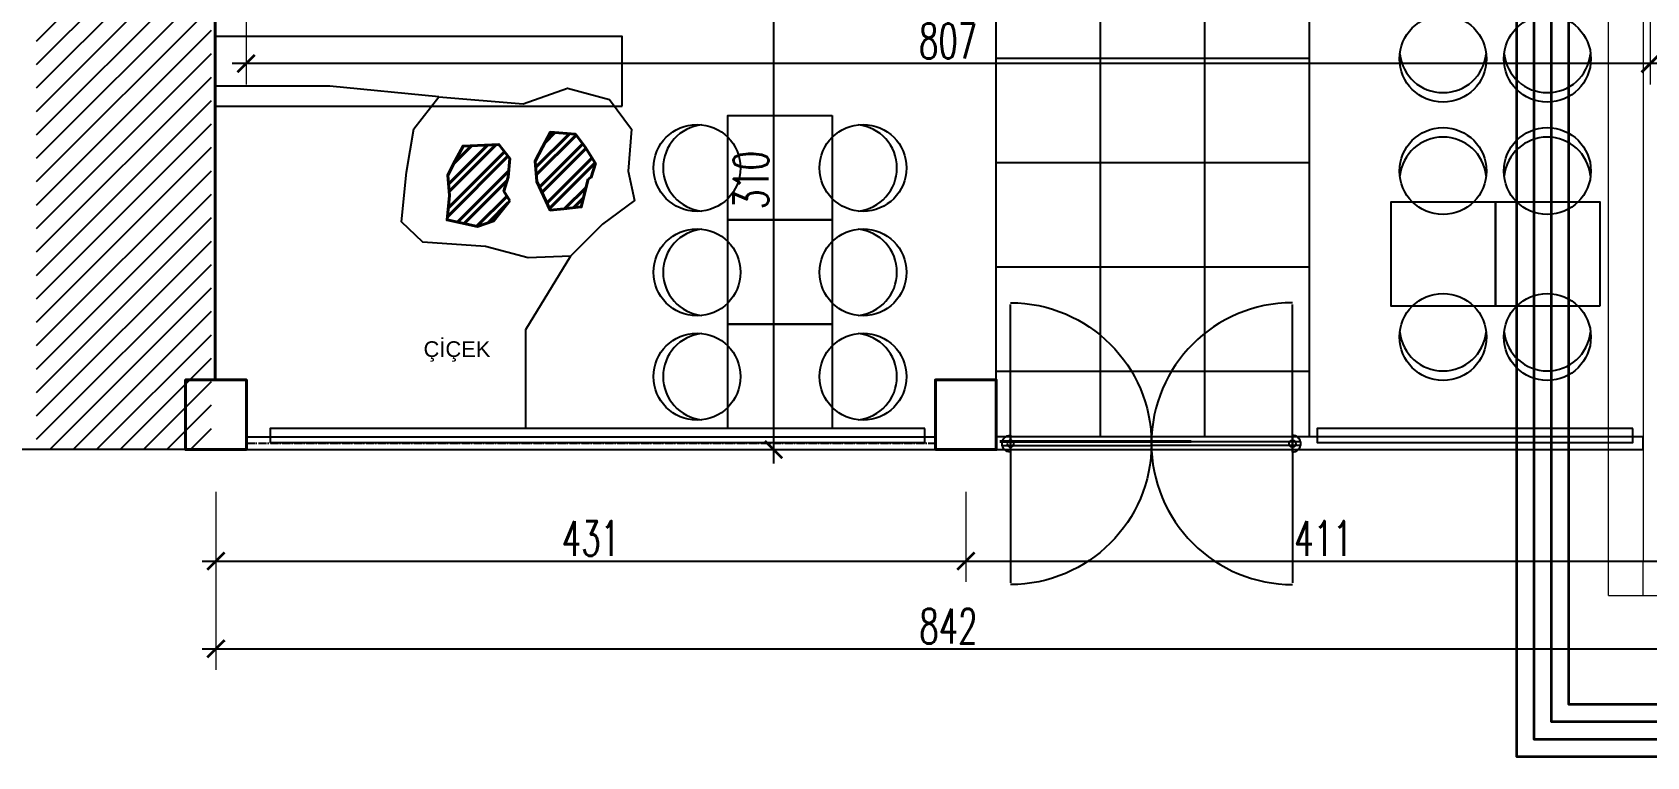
# Model space of a CAD drawing. Header units: millimetres. Extents: x 567392 to 582402, y 4512800 to 4518063.
# Drawn here: x 574274 to 575202, y 4512800 to 4513216 of the extents above; entities that cross this region are included whole.
import ezdxf

# ---------------------------------------------------------------- set-up
doc = ezdxf.new("R2010")
doc.units = ezdxf.units.MM
doc.linetypes.add('AM_DIN_G_W050x2', pattern=[6.875, 4.75, -0.875, 0.375, -0.875])
for name, color, linetype in [('A-DOGRAMA', 2, 'Continuous'), ('a_dim', 1, 'Continuous'), ('a_door_p2', 20, 'Continuous'), ('a_furn', 1, 'Continuous'), ('a_p2', 2, 'Continuous'), ('seramik', 251, 'Continuous')]:
    doc.layers.add(name, color=color, linetype=linetype)
for name, color, linetype, lineweight in [('A-STRC-01', 2, 'Continuous', 40), ('a_8', 8, 'Continuous', 0), ('duvar', 7, 'Continuous', 35), ('Yazi', 95, 'Continuous', 13)]:
    doc.layers.add(name, color=color, linetype=linetype, lineweight=lineweight)
doc.styles.add('OLCU', font='SIMPLEX.shx', dxfattribs={"width": 0.65})
doc.styles.get("Standard").update_dxf_attribs({"font": 'Arial.ttf'})
doc.dimstyles.new('OLCU-İC', dxfattribs={"dimtxt": 20, "dimasz": 10, "dimexe": 12, "dimexo": 10, "dimgap": 3, "dimtad": 1, "dimdec": 0, "dimdsep": 46, "dimtxsty": 'OLCU', "dimblk": 'ARCHTICK', "dimcen": 2, "dimdle": 8, "dimclrd": 73, "dimclre": 1, "dimclrt": 1, "dimadec": 0, "dimazin": 0, "dimtfac": 1, "dimtdec": 0, "dimtix": 1, "dimtmove": 2, "dimatfit": 3, "dimldrblk": 'DOT', "dimfxl": 100, "dimfxlon": 1, "dimtvp": 1, "dimtolj": 1, "dimlwd": -1, "dimlwe": 0, "dimarcsym": 0})

# ---------------------------------------------------------------- blocks, each defined once
blk = doc.blocks.new('A$C4A613EE6')
for p, q in [((16039.9, -4250), (16039.9, 300)), ((16239.9, -4250), (16239.9, 300)), ((12420, -4250), (16039.9, -4250)), ((16239.9, -4250), (16039.9, -4250)), ((16239.9, -4450), (16239.9, -4250)), ((16239.9, -4450), (12420, -4450))]:
    blk.add_line(p, q)
blk = doc.blocks.new('door-plan-bufe')
at = {"color": 8}
for p, q in [((5, -6), (5, 82)), ((5, 4), (5, -84))]:
    blk.add_line(p, q, dxfattribs=at)
at = {"color": 2}
for p, q in [((0, 0), (89, 0)), ((0, 0), (0, -2)), ((89, 0), (89, -2)), ((0, -2), (89, -2))]:
    blk.add_line(p, q, dxfattribs=at)
blk.add_circle((5, -1), 2)
at = {"color": 8}
for radius, start, end in [(84, 0, 90), (5, 90, 180), (5, 180, 270), (84, 270, 0)]:
    blk.add_arc((5, -1), radius, start, end, dxfattribs=at)
blk = doc.blocks.new('_ArchTick')
at = {"const_width": 0.15}
blk.add_lwpolyline([(-0.5, -0.5), (0.5, 0.5)], dxfattribs=at)
blk = doc.blocks.new('*D73')
at = {"layer": 'a_dim', "color": 73, "transparency": 16777216}
blk.add_line((574699.81, 4513294.52), (574699.81, 4512968.52), dxfattribs=at)
at = {"layer": 'a_dim', "color": 1, "lineweight": 0, "transparency": 16777216}
for p, q in [((574790.15, 4513286.52), (574687.81, 4513286.52)), ((574782.82, 4512976.52), (574687.81, 4512976.52))]:
    blk.add_line(p, q, dxfattribs=at)
at = {"layer": 'Defpoints', "color": 0, "transparency": 16777216}
for p in [(574800.15, 4513286.52), (574699.81, 4512976.52), (574792.82, 4512976.52)]:
    blk.add_point(p, dxfattribs=at)
at = {"layer": 'a_dim', "color": 73, "transparency": 16777216, "xscale": 10, "yscale": 10, "zscale": 10}
for p, rotation in [((574699.81, 4513286.52), 90), ((574699.81, 4512976.52), 270)]:
    blk.add_blockref('_ArchTick', p, dxfattribs=dict(at, rotation=rotation))
at = {"layer": 'a_dim', "color": 3, "transparency": 16777216, "insert": (574686.81, 4513131.52), "char_height": 20, "attachment_point": 5, "rotation": 90, "style": 'OLCU'}
blk.add_mtext('\\A1;310', dxfattribs=at)
blk = doc.blocks.new('_Dot')
at = {"color": 0, "linetype": 'ByBlock', "lineweight": -2}
blk.add_line((-0.5, 0), (-1, 0), dxfattribs=at)
at = {"color": 0, "linetype": 'ByBlock', "const_width": 0.5}
blk.add_lwpolyline([(-0.25, 0, 1), (0.25, 0, 1)], format="xyb", close=True, dxfattribs=at)
blk = doc.blocks.new('*D91')
at = {"layer": 'a_dim', "color": 1, "lineweight": 0, "transparency": 16777216}
for p, q in [((574396.65, 4513276.52), (574396.65, 4513186.4)), ((575203.65, 4513276.52), (575203.65, 4513186.4))]:
    blk.add_line(p, q, dxfattribs=at)
at = {"layer": 'a_dim', "color": 73, "transparency": 16777216}
blk.add_line((575211.65, 4513198.4), (574388.65, 4513198.4), dxfattribs=at)
at = {"layer": 'Defpoints', "color": 0, "transparency": 16777216}
for p in [(574396.65, 4513286.52), (575203.65, 4513286.52), (574396.65, 4513198.4)]:
    blk.add_point(p, dxfattribs=at)
at = {"layer": 'a_dim', "color": 73, "transparency": 16777216, "xscale": 10, "yscale": 10, "zscale": 10, "rotation": 180}
blk.add_blockref('_ArchTick', (574396.65, 4513198.4), dxfattribs=at)
at = {"layer": 'a_dim', "color": 73, "transparency": 16777216, "xscale": 10, "yscale": 10, "zscale": 10}
blk.add_blockref('_ArchTick', (575203.65, 4513198.4), dxfattribs=at)
at = {"layer": 'a_dim', "color": 3, "transparency": 16777216, "insert": (574800.15, 4513211.4), "char_height": 20, "attachment_point": 5, "style": 'OLCU'}
blk.add_mtext('\\A1;807', dxfattribs=at)
blk = doc.blocks.new('*D65')
at = {"layer": 'a_dim', "color": 1, "lineweight": 0, "transparency": 16777216}
for p, q in [((574379.32, 4512952.13), (574379.32, 4512849.9)), ((575221.32, 4512952.13), (575221.32, 4512849.9))]:
    blk.add_line(p, q, dxfattribs=at)
at = {"layer": 'a_dim', "color": 73, "transparency": 16777216}
blk.add_line((574371.32, 4512861.9), (575229.32, 4512861.9), dxfattribs=at)
at = {"layer": 'Defpoints', "color": 0, "transparency": 16777216}
for p in [(574379.32, 4512962.13), (575221.32, 4512962.13), (575221.32, 4512861.9)]:
    blk.add_point(p, dxfattribs=at)
at = {"layer": 'a_dim', "color": 73, "transparency": 16777216, "xscale": 10, "yscale": 10, "zscale": 10, "rotation": 180}
blk.add_blockref('_ArchTick', (574379.32, 4512861.9), dxfattribs=at)
at = {"layer": 'a_dim', "color": 73, "transparency": 16777216, "xscale": 10, "yscale": 10, "zscale": 10}
blk.add_blockref('_ArchTick', (575221.32, 4512861.9), dxfattribs=at)
at = {"layer": 'a_dim', "color": 3, "transparency": 16777216, "insert": (574800.32, 4512874.9), "char_height": 20, "attachment_point": 5, "style": 'OLCU'}
blk.add_mtext('\\A1;842', dxfattribs=at)
blk = doc.blocks.new('*D66')
at = {"layer": 'a_dim', "color": 1, "lineweight": 0, "transparency": 16777216}
for p, q in [((574379.32, 4512952.13), (574379.32, 4512900.34)), ((574810.32, 4512952.13), (574810.32, 4512900.34))]:
    blk.add_line(p, q, dxfattribs=at)
at = {"layer": 'a_dim', "color": 73, "transparency": 16777216}
blk.add_line((574371.32, 4512912.34), (574818.32, 4512912.34), dxfattribs=at)
at = {"layer": 'Defpoints', "color": 0, "transparency": 16777216}
for p in [(574379.32, 4512962.13), (574810.32, 4512962.13), (574810.32, 4512912.34)]:
    blk.add_point(p, dxfattribs=at)
at = {"layer": 'a_dim', "color": 73, "transparency": 16777216, "xscale": 10, "yscale": 10, "zscale": 10, "rotation": 180}
blk.add_blockref('_ArchTick', (574379.32, 4512912.34), dxfattribs=at)
at = {"layer": 'a_dim', "color": 73, "transparency": 16777216, "xscale": 10, "yscale": 10, "zscale": 10}
blk.add_blockref('_ArchTick', (574810.32, 4512912.34), dxfattribs=at)
at = {"layer": 'a_dim', "color": 3, "transparency": 16777216, "insert": (574594.82, 4512925.34), "char_height": 20, "attachment_point": 5, "style": 'OLCU'}
blk.add_mtext('\\A1;431', dxfattribs=at)
blk = doc.blocks.new('*D67')
at = {"layer": 'a_dim', "color": 1, "lineweight": 0, "transparency": 16777216}
for p, q in [((574810.32, 4512951.5), (574810.32, 4512900.34)), ((575221.32, 4512952.13), (575221.32, 4512900.34))]:
    blk.add_line(p, q, dxfattribs=at)
at = {"layer": 'a_dim', "color": 73, "transparency": 16777216}
blk.add_line((574802.32, 4512912.34), (575229.32, 4512912.34), dxfattribs=at)
at = {"layer": 'Defpoints', "color": 0, "transparency": 16777216}
for p in [(574810.32, 4512961.5), (575221.32, 4512962.13), (575221.32, 4512912.34)]:
    blk.add_point(p, dxfattribs=at)
at = {"layer": 'a_dim', "color": 73, "transparency": 16777216, "xscale": 10, "yscale": 10, "zscale": 10, "rotation": 180}
blk.add_blockref('_ArchTick', (574810.32, 4512912.34), dxfattribs=at)
at = {"layer": 'a_dim', "color": 73, "transparency": 16777216, "xscale": 10, "yscale": 10, "zscale": 10}
blk.add_blockref('_ArchTick', (575221.32, 4512912.34), dxfattribs=at)
at = {"layer": 'a_dim', "color": 3, "transparency": 16777216, "insert": (575015.82, 4512925.34), "char_height": 20, "attachment_point": 5, "style": 'OLCU'}
blk.add_mtext('\\A1;411', dxfattribs=at)

msp = doc.modelspace()

# ---------------------------------------------------------------- hatches: boundary and pattern name
h = msp.add_hatch()
h.set_pattern_fill('ANSI31', color=256, scale=3, angle=-63.731463)
h.set_pattern_definition([(45, (571410.925, 4512555.281), (-6.735192, 6.735192), [])])
h.paths.add_polyline_path([(574376.734, 4512976.516), (574376.567, 4515062.52), (575616.65, 4515062.52), (575619.65, 4514612.52), (576480.891, 4514612.52), (576478.65, 4514812.52), (576896.65, 4514812.52), (576896.65, 4515169.134), (574276.165, 4515169.134), (574276.165, 4512976.516)])
at = {"layer": 'A-STRC-01'}
h = msp.add_hatch(dxfattribs=at)
h.set_pattern_fill('ANSI32', color=256, angle=-63.731463)
h.set_pattern_definition([(225, (587769.679, 4515483.664), (6.735192, -6.735192), []), (225, (587765.189, 4515483.664), (6.735192, -6.735192), [])])
h.paths.add_polyline_path([(574593.248, 4513132.025), (574589.236, 4513116.008), (574579.29, 4513114.988), (574571.467, 4513114.186), (574563.734, 4513130.536), (574562.714, 4513142.26), (574567.049, 4513150.417), (574571.573, 4513158.928), (574585.921, 4513157.808), (574591.322, 4513150.68), (574597.396, 4513140.986), (574594.977, 4513133.058)])
h.paths.add_polyline_path([(574548.246, 4513119.583), (574539.046, 4513108.086), (574529.629, 4513104.819), (574512.125, 4513108.56), (574513.544, 4513122.614), (574512.524, 4513134.338), (574516.86, 4513142.495), (574521.384, 4513151.006), (574541.812, 4513151.975), (574548.202, 4513143.865), (574547.207, 4513133.064), (574544.788, 4513125.136)])
at = {"layer": 'seramik'}
h = msp.add_hatch(dxfattribs=at)
h.set_pattern_fill('_USER', color=256, scale=60, double=1, pattern_type=0)
h.set_pattern_definition([(0, (574827.65, 4513861.52), (0, 60), []), (90, (574827.65, 4513861.52), (-60, 4e-15), [])])
h.paths.add_polyline_path([(574827.65, 4513861.52), (575007.65, 4513861.52), (575007.65, 4512983.716), (574827.65, 4512983.716)])

# ---------------------------------------------------------------- linework, layer by layer
at = {"color": 2, "linetype": 'Continuous'}
for p, q in [((574396.817, 4512983.716), (574792.817, 4512983.716)), ((574792.817, 4512976.516), (574792.817, 4512983.716)), ((574396.817, 4512976.516), (574792.817, 4512976.516))]:
    msp.add_line(p, q, dxfattribs=at)
at = {"color": 8, "linetype": 'AM_DIN_G_W050x2'}
msp.add_line((574396.817, 4512980.116), (574792.817, 4512980.116), dxfattribs=at)
msp.add_lwpolyline([(574361.817, 4512976.516), (573806.157, 4512976.516)])
at = {"layer": 'A-DOGRAMA'}
for points in [[(574786.817, 4512988.64), (574410.382, 4512988.64), (574410.382, 4512980.64), (574786.817, 4512980.64)], [(575193.65, 4512988.64), (575012.233, 4512988.64), (575012.233, 4512980.64), (575193.65, 4512980.64)], [(574827.817, 4512976.516), (575199.65, 4512976.516), (575199.65, 4512983.716), (574827.817, 4512983.716)]]:
    msp.add_lwpolyline(points, close=True, dxfattribs=at)
at = {"layer": 'A-STRC-01'}
for points in [[(574378.817, 4513016.516), (574378.817, 4513289.516)], [(574593.248, 4513132.025), (574589.236, 4513116.008), (574579.29, 4513114.988), (574579.29, 4513114.988), (574571.467, 4513114.186), (574563.734, 4513130.536), (574562.714, 4513142.26), (574567.049, 4513150.417), (574571.573, 4513158.928), (574585.921, 4513157.808), (574591.322, 4513150.68), (574597.396, 4513140.986), (574594.977, 4513133.058), (574593.248, 4513132.025)], [(574548.246, 4513119.583), (574539.046, 4513108.086), (574529.629, 4513104.819), (574529.629, 4513104.819), (574512.125, 4513108.56), (574513.544, 4513122.614), (574512.524, 4513134.338), (574516.86, 4513142.495), (574521.384, 4513151.006), (574541.812, 4513151.975), (574548.202, 4513143.865), (574547.207, 4513133.064), (574544.788, 4513125.136), (574548.246, 4513119.583)], [(574829.816, 4512981.116), (574939.816, 4512981.116)]]:
    msp.add_lwpolyline(points, dxfattribs=at)
for points in [[(574396.817, 4512976.516), (574361.817, 4512976.516), (574361.817, 4513016.516), (574396.817, 4513016.516)], [(574792.817, 4512976.516), (574827.817, 4512976.516), (574827.817, 4513016.516), (574792.817, 4513016.516)]]:
    msp.add_lwpolyline(points, close=True, dxfattribs=at)
at = {"layer": 'a_furn'}
for points in [[(574612.854, 4513173.946), (574612.854, 4513213.946), (574378.817, 4513213.946)], [(574507.393, 4513179.354), (574444.734, 4513185.534), (574378.817, 4513185.534)], [(574601.539, 4513106.116), (574583.038, 4513087.63), (574558.681, 4513086.695), (574534.325, 4513093.246), (574498.259, 4513095.82), (574485.877, 4513107.478), (574488.891, 4513136.066), (574493.107, 4513160.869), (574507.393, 4513179.354), (574555.871, 4513175.376), (574581.398, 4513184.267), (574605.52, 4513177.716), (574618.167, 4513160.635), (574616.293, 4513136.534), (574619.806, 4513119.687), (574601.539, 4513106.116)], [(574378.817, 4513173.946), (574612.854, 4513173.946)], [(574583.038, 4513087.63), (574557.305, 4513045.417), (574557.305, 4512988.64)]]:
    msp.add_lwpolyline(points, dxfattribs=at)
for centre in [(575084.566, 4513201.238), (575144.566, 4513201.238), (574655.813, 4513138.429), (574751.206, 4513138.429), (575084.566, 4513136.63), (575144.566, 4513136.63), (574655.813, 4513078.429), (574751.206, 4513078.429), (575084.566, 4513041.238), (575144.566, 4513041.238), (574655.813, 4513018.429), (574751.206, 4513018.429)]:
    msp.add_circle(centre, 25, dxfattribs=at)
for centre, start, end in [((575084.566, 4513206.726), 186.301289, 353.698711), ((575144.566, 4513206.726), 186.301289, 353.698711), ((574661.301, 4513138.429), 96.301289, 263.698711), ((574745.718, 4513138.429), 276.301289, 83.698711), ((575084.566, 4513131.142), 6.301289, 173.698711), ((575144.566, 4513131.142), 6.301289, 173.698711), ((574661.301, 4513078.429), 96.301289, 263.698711), ((574745.718, 4513078.429), 276.301289, 83.698711), ((575084.566, 4513046.726), 186.301289, 353.698711), ((575144.566, 4513046.726), 186.301289, 353.698711), ((574661.301, 4513018.429), 96.301289, 263.698711), ((574745.718, 4513018.429), 276.301289, 83.698711)]:
    msp.add_arc(centre, 25, start, end, dxfattribs=at)
at = {"layer": 'a_p2'}
for points in [[(574733.51, 4513168.64), (574733.51, 4513108.64), (574673.51, 4513108.64), (574673.51, 4513168.64)], [(575114.777, 4513058.934), (575054.777, 4513058.934), (575054.777, 4513118.934), (575114.777, 4513118.934)], [(575174.777, 4513058.934), (575114.777, 4513058.934), (575114.777, 4513118.934), (575174.777, 4513118.934)], [(574733.51, 4513108.64), (574733.51, 4513048.64), (574673.51, 4513048.64), (574673.51, 4513108.64)], [(574733.51, 4513048.64), (574733.51, 4512988.64), (574673.51, 4512988.64), (574673.51, 4513048.64)]]:
    msp.add_lwpolyline(points, close=True, dxfattribs=at)
at = {"layer": 'duvar', "color": 200}
for points in [[(575126.923, 4515258.028), (577752.591, 4515258.028), (577752.591, 4512799.864), (575126.923, 4512799.864)], [(575136.923, 4515248.028), (577742.591, 4515248.028), (577742.591, 4512809.864), (575136.923, 4512809.864)], [(575146.923, 4515238.028), (577732.591, 4515238.028), (577732.591, 4512819.864), (575146.923, 4512819.864)], [(575156.923, 4515228.028), (577722.591, 4515228.028), (577722.591, 4512829.864), (575156.923, 4512829.864)]]:
    msp.add_lwpolyline(points, close=True, dxfattribs=at)
at = {"layer": 'seramik'}
msp.add_lwpolyline([(574827.65, 4513861.52), (575007.65, 4513861.52), (575007.65, 4512983.716), (574827.65, 4512983.716)], close=True, dxfattribs=at)

# ---------------------------------------------------------------- block references
at = {"layer": 'a_8', "xscale": 0.09999999999999998, "yscale": 0.09999999999999998, "zscale": 0.09999999999999998, "rotation": 270}
msp.add_blockref('A$C4A613EE6', (575624.65, 4514516.52), dxfattribs=at)
at = {"layer": 'a_door_p2', "yscale": 0.9642857133580811, "zscale": 0.9642857133580811}
for p, xscale, rotation in [((574831.174, 4512978.915), -0.9642857133580811, 179.9993823277824), ((575002.817, 4512978.915), 0.9642857133580811, 180.0006176669119)]:
    msp.add_blockref('door-plan-bufe', p, dxfattribs=dict(at, xscale=xscale, rotation=rotation))

# ---------------------------------------------------------------- texts
at = {"layer": 'Yazi', "insert": (574537.039, 4513038.757), "char_height": 9, "attachment_point": 3}
msp.add_mtext_dynamic_manual_height_columns('ÇİÇEK', width=48.3995, gutter_width=12.5, heights=[0], dxfattribs=at)

# ---------------------------------------------------------------- dimensions: what is measured, and where the dimension line sits
at = {"layer": 'a_dim'}
dim = msp.add_linear_dim(base=(574699.805, 4512976.516), p1=(574800.15, 4513286.52), p2=(574792.817, 4512976.516), angle=90, dimstyle='OLCU-İC', override={"dimclrt": 3}, dxfattribs=at)
dim.commit()
dim.dimension.update_dxf_attribs({"geometry": '*D73', "text_midpoint": (574686.805, 4513131.518)})
for base, p1, p2, picture, middle in [((574396.65, 4513198.402), (575203.65, 4513286.52), (574396.65, 4513286.52), '*D91', (574800.15, 4513211.402)), ((575221.317, 4512861.902), (574379.317, 4512962.126), (575221.317, 4512962.126), '*D65', (574800.317, 4512874.902)), ((574810.317, 4512912.337), (574379.317, 4512962.126), (574810.317, 4512962.126), '*D66', (574594.817, 4512925.337)), ((575221.317, 4512912.337), (574810.317, 4512961.501), (575221.317, 4512962.126), '*D67', (575015.817, 4512925.337))]:
    dim = msp.add_linear_dim(base=base, p1=p1, p2=p2, dimstyle='OLCU-İC', override={"dimclrt": 3}, dxfattribs=at)
    dim.commit()
    dim.dimension.update_dxf_attribs({"geometry": picture, "text_midpoint": middle})

doc.saveas('drawing.dxf')
